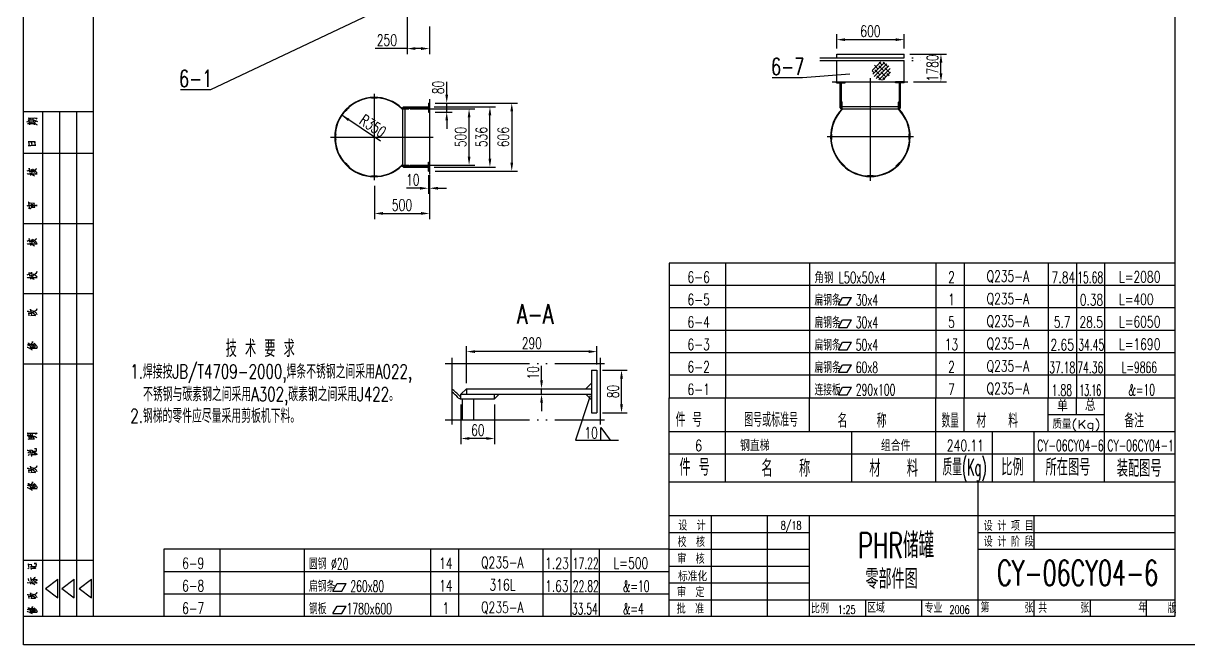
# Model space of a CAD drawing. Extents: x -12754 to 8246, y -3029 to 11821.
# Drawn here: x -12754 to -2379, y -3029 to 2508 of the extents above; entities that cross this region are included whole.
import ezdxf
from ezdxf.enums import TextEntityAlignment as Align

# ---------------------------------------------------------------- set-up
doc = ezdxf.new("R2010")
doc.units = 0
doc.header["$LTSCALE"] = 25
doc.header["$MEASUREMENT"] = 0
for name, pattern in [('DASHDOT-L', [90, 80, -5, 0, -5]), ('DASHDOT-M', [36, 30, -3, 0, -3]), ('DIVIDE-M', [39, 30, -3, 0, -3, 0, -3])]:
    doc.linetypes.add(name, pattern=pattern)
doc.layers.get('0').update_dxf_attribs({"linetype": 'CONTINUOUS'})
for name, color, linetype in [('CDR_DWG1', 4, 'CONTINUOUS'), ('CDR_DWG2', 2, 'CONTINUOUS'), ('CDR_DWG3', 1, 'DASHDOT-M'), ('CDR_DWG4', 3, 'DIVIDE-M'), ('CDR_TEXT', 7, 'CONTINUOUS')]:
    doc.layers.add(name, color=color, linetype=linetype)
doc.styles.add('HZ', font='ROMANS.shx', dxfattribs={"width": 0.7, "height": 100, "bigfont": 'HZ.shx'})

# ---------------------------------------------------------------- blocks, each defined once
blk = doc.blocks.new('TUQA')
at = {"color": 4, "linetype": 'Continuous'}
for p, q in [((-25, 180), (0, 180)), ((-18, 0), (-18, 180)), ((0, 165), (-24.85, 165)), ((0, 140), (-24.85, 140)), ((0, 115), (-24.85, 115)), ((0, 90), (-24.85, 90)), ((0, 20), (-24.85, 20)), ((0, 0), (-25, 0))]:
    blk.add_line(p, q, dxfattribs=at)
at = {"color": 7, "linetype": 'Continuous'}
for p, q in [((-12, 0), (-12, 180)), ((-6, 0), (-6, 180))]:
    blk.add_line(p, q, dxfattribs=at)
at = {"color": 1, "linetype": 'Continuous'}
for p, q in [((-17.08, 10), (-12.71, 13.35)), ((-12.71, 6.65), (-12.71, 13.35)), ((-11.26, 10), (-6.89, 13.35)), ((-6.89, 6.65), (-6.89, 13.35)), ((-5.11, 10), (-0.75, 13.35)), ((-0.75, 6.65), (-0.75, 13.35)), ((-17.08, 10), (-12.71, 6.65)), ((-11.26, 10), (-6.89, 6.65)), ((-5.11, 10), (-0.75, 6.65))]:
    blk.add_line(p, q, dxfattribs=at)
at = {"color": 7, "linetype": 'Continuous'}
for points in [[(-23.7, 176.39), (-23.53, 176.44), (-23.53, 176.44), (-21.25, 176.36)], [(-23.53, 175.69), (-23.35, 175.74), (-23.35, 175.74), (-21.17, 175.74)], [(-23.3, 176.96), (-22.98, 177.03), (-22.98, 177.03), (-22.33, 177.03), (-22.33, 177.03), (-21.63, 177.01), (-21.63, 177.01), (-21.2, 176.96), (-21.2, 176.96), (-20.73, 176.83), (-20.73, 176.83), (-20.44, 176.69), (-20.44, 176.69), (-20, 176.41)], [(-22.95, 177.03), (-23.09, 177.78), (-23.09, 177.78), (-23.18, 177.7), (-23.18, 177.7), (-22.27, 177.7), (-22.27, 177.7), (-22.22, 177.7), (-22.22, 177.7), (-20.9, 177.73), (-20.9, 177.73), (-20.41, 177.7), (-20.41, 177.7), (-20.12, 177.68), (-20.12, 177.68), (-20.03, 177.65), (-20.03, 177.65), (-20.41, 177.28), (-20.41, 177.28), (-20.15, 177.63)], [(-22.74, 175.3), (-22.92, 176.76)], [(-22.25, 175.77), (-22.33, 176.21)], [(-22.22, 177.06), (-22.3, 177.48)], [(-21.75, 175.79), (-21.84, 176.19)], [(-21.46, 177.01), (-21.46, 177.06), (-21.46, 177.06), (-21.55, 177.45)], [(-21.08, 175.22), (-21.31, 176.76), (-21.31, 176.76), (-21.34, 176.69), (-21.34, 176.69), (-21.25, 176.59)], [(-20.99, 176.19), (-20.64, 176.46), (-20.64, 176.46), (-20.5, 176.46), (-20.5, 176.46), (-20.76, 176.36)], [(-20.9, 175.79), (-20.76, 175.77), (-20.76, 175.77), (-20.47, 175.57), (-20.47, 175.57), (-20.26, 175.4), (-20.26, 175.4), (-20.12, 175.22)], [(-23.27, 167.87), (-22.98, 167.92), (-22.98, 167.92), (-22.33, 167.94), (-22.33, 167.94), (-21.66, 167.97), (-21.66, 167.97), (-21.57, 167.97), (-21.57, 167.97), (-21.11, 167.97), (-21.11, 167.97), (-20.5, 167.97), (-20.5, 167.97), (-20.7, 167.97), (-20.7, 167.97), (-20.88, 168.93), (-20.88, 168.93), (-20.67, 169.13), (-20.67, 169.13), (-20.93, 169.18), (-20.93, 169.18), (-21.28, 169.18), (-21.28, 169.18), (-21.95, 169.21), (-21.95, 169.21), (-22.65, 169.23), (-22.65, 169.23), (-23.24, 169.23), (-23.24, 169.23), (-23.15, 169.26), (-23.15, 169.26), (-22.95, 167.94)], [(-21.9, 167.97), (-22.07, 168.93), (-22.07, 168.93), (-22.1, 168.83), (-22.1, 168.83), (-21.98, 168.61)], [(-23.65, 157.77), (-23.5, 157.87), (-23.5, 157.87), (-23.53, 157.84), (-23.53, 157.84), (-20.09, 157.84), (-20.09, 157.84), (-20.35, 157.82), (-20.35, 157.82), (-20.64, 157.84)], [(-23.59, 158.83), (-23.3, 159.01), (-23.3, 159.01), (-23.18, 159.03), (-23.18, 159.03), (-23.09, 159.01)], [(-22.65, 158.41), (-22.89, 159.8), (-22.89, 159.8), (-22.92, 159.7), (-22.92, 159.7), (-22.83, 159.5)], [(-22.68, 158.91), (-22.51, 158.88), (-22.51, 158.88), (-21.81, 158.46), (-21.81, 158.46), (-21.78, 158.41), (-21.78, 158.41), (-21.98, 159.18)], [(-22.62, 158.21), (-22.45, 157.25)], [(-22.42, 157.87), (-21.95, 157.64), (-21.95, 157.64), (-21.6, 157.47), (-21.6, 157.47), (-21.34, 157.32), (-21.34, 157.32), (-21.08, 157.12)], [(-22.36, 159.33), (-22.22, 159.3), (-22.22, 159.3), (-21.78, 159.01), (-21.78, 159.01), (-21.75, 158.98), (-21.75, 158.98), (-21.46, 158.76), (-21.46, 158.76), (-21.17, 158.51), (-21.17, 158.51), (-20.9, 158.24)], [(-22.22, 157.87), (-21.87, 158.19)], [(-21.78, 159.5), (-21.57, 159.43), (-21.57, 159.43), (-21.11, 159.13), (-21.11, 159.13), (-20.82, 158.83), (-20.82, 158.83), (-20.5, 158.51), (-20.5, 158.51), (-20.26, 158.24), (-20.26, 158.24), (-20.09, 158.02)], [(-20.99, 159.03), (-20.5, 159.53), (-20.5, 159.53), (-20.26, 159.63), (-20.26, 159.63), (-20.55, 159.48)], [(-23.68, 146.41), (-23.38, 146.56), (-23.38, 146.56), (-23.18, 146.61)], [(-23.18, 145.52), (-22.92, 145.52), (-22.92, 145.52), (-22.71, 145.47), (-22.71, 145.47), (-22.51, 145.42), (-22.51, 145.42), (-22.36, 145.37)], [(-22.86, 145.52), (-23.03, 147.75), (-23.03, 147.75), (-23.12, 147.7), (-23.12, 147.7), (-22.65, 147.4)], [(-22.77, 146.51), (-22.71, 146.56), (-22.71, 146.56), (-20.06, 146.54), (-20.06, 146.54), (-20.32, 146.49), (-20.32, 146.49), (-20.64, 146.54)], [(-21.2, 147.11), (-21.05, 147.21), (-21.05, 147.21), (-22.45, 147.36), (-22.45, 147.36), (-22.33, 147.4), (-22.33, 147.4), (-22.13, 145.84)], [(-22.39, 145.74), (-22.13, 145.79), (-22.13, 145.79), (-20.85, 145.89), (-20.85, 145.89), (-21.08, 145.87), (-21.08, 145.87), (-21.2, 147.11), (-21.2, 147.11), (-21.23, 146.96), (-21.23, 146.96), (-21.17, 146.69)], [(-21.66, 146.09), (-21.78, 146.98)], [(-23.65, 132.77), (-23.5, 132.87), (-23.5, 132.87), (-23.53, 132.84), (-23.53, 132.84), (-20.09, 132.84), (-20.09, 132.84), (-20.35, 132.82), (-20.35, 132.82), (-20.64, 132.84)], [(-23.59, 133.83), (-23.3, 134.01), (-23.3, 134.01), (-23.18, 134.03), (-23.18, 134.03), (-23.09, 134.01)], [(-22.65, 133.41), (-22.89, 134.8), (-22.89, 134.8), (-22.92, 134.7), (-22.92, 134.7), (-22.83, 134.5)], [(-22.68, 133.91), (-22.51, 133.88), (-22.51, 133.88), (-21.81, 133.46), (-21.81, 133.46), (-21.78, 133.41), (-21.78, 133.41), (-21.98, 134.18)], [(-22.62, 133.21), (-22.45, 132.25)], [(-22.42, 132.87), (-21.95, 132.64), (-21.95, 132.64), (-21.6, 132.47), (-21.6, 132.47), (-21.34, 132.32), (-21.34, 132.32), (-21.08, 132.12)], [(-22.36, 134.33), (-22.22, 134.3), (-22.22, 134.3), (-21.78, 134.01), (-21.78, 134.01), (-21.75, 133.98), (-21.75, 133.98), (-21.46, 133.76), (-21.46, 133.76), (-21.17, 133.51), (-21.17, 133.51), (-20.9, 133.24)], [(-22.22, 132.87), (-21.87, 133.19)], [(-21.78, 134.5), (-21.57, 134.43), (-21.57, 134.43), (-21.11, 134.13), (-21.11, 134.13), (-20.82, 133.83), (-20.82, 133.83), (-20.5, 133.51), (-20.5, 133.51), (-20.26, 133.24), (-20.26, 133.24), (-20.09, 133.02)], [(-20.99, 134.03), (-20.5, 134.53), (-20.5, 134.53), (-20.26, 134.63), (-20.26, 134.63), (-20.55, 134.48)], [(-23.65, 121.81), (-23.38, 121.96), (-23.38, 121.96), (-23.21, 122.01), (-23.21, 122.01), (-23.03, 122.01)], [(-23.65, 120.79), (-23.47, 120.92), (-23.47, 120.92), (-23.53, 120.87), (-23.53, 120.87), (-20.09, 120.87), (-20.09, 120.87), (-20.29, 120.82), (-20.29, 120.82), (-20.58, 120.87)], [(-22.71, 121.44), (-22.92, 122.7), (-22.92, 122.7), (-22.95, 122.6), (-22.95, 122.6), (-22.89, 122.48)], [(-22.68, 121.21), (-22.48, 120.27)], [(-22.51, 122.23), (-22.19, 122.53), (-22.19, 122.53), (-22.04, 122.6), (-22.04, 122.6), (-21.87, 122.7)], [(-22.51, 121.76), (-22.27, 121.74), (-22.27, 121.74), (-21.87, 121.49), (-21.87, 121.49), (-21.57, 121.31), (-21.57, 121.31), (-21.46, 121.21)], [(-22.48, 120.87), (-22.07, 120.72), (-22.07, 120.72), (-21.72, 120.55), (-21.72, 120.55), (-21.4, 120.37), (-21.4, 120.37), (-21.11, 120.17)], [(-22.33, 120.89), (-21.95, 121.24)], [(-22.07, 122.21), (-21.84, 122.23), (-21.84, 122.23), (-21.43, 122.08), (-21.43, 122.08), (-21.11, 121.93), (-21.11, 121.93), (-20.85, 121.76), (-20.85, 121.76), (-20.64, 121.61), (-20.64, 121.61), (-20.44, 121.46), (-20.44, 121.46), (-20.26, 121.29), (-20.26, 121.29), (-20.09, 121.07)], [(-21.66, 121.54), (-21.6, 121.61), (-21.6, 121.61), (-20.26, 122.48), (-20.26, 122.48), (-20.23, 122.95), (-20.23, 122.95), (-20.32, 122.5), (-20.32, 122.5), (-20.44, 122.38)], [(-23.62, 108.88), (-23.27, 108.83), (-23.27, 108.83), (-22.8, 108.68), (-22.8, 108.68), (-22.3, 108.49), (-22.3, 108.49), (-21.98, 108.34), (-21.98, 108.34), (-21.75, 108.24), (-21.75, 108.24), (-21.55, 108.14)], [(-22.95, 107.25), (-23.09, 108.24), (-23.09, 108.24), (-23.18, 108.14), (-23.18, 108.14), (-22.16, 108.02), (-22.16, 108.02), (-22.16, 108.14), (-22.16, 108.14), (-22.04, 107.4), (-22.04, 107.4), (-22.3, 107.35), (-22.3, 107.35), (-21.98, 107.4), (-21.98, 107.4), (-20.67, 107.37)], [(-22.25, 108.49), (-22.42, 109.6), (-22.42, 109.6), (-22.45, 109.48), (-22.45, 109.48), (-22.39, 109.28)], [(-22.3, 109.11), (-22.13, 109.11), (-22.13, 109.11), (-21.66, 109.01), (-21.66, 109.01), (-21.4, 108.91), (-21.4, 108.91), (-21.17, 108.81), (-21.17, 108.81), (-20.96, 108.68), (-20.96, 108.68), (-20.76, 108.54), (-20.76, 108.54), (-20.55, 108.36), (-20.55, 108.36), (-20.41, 108.16), (-20.41, 108.16), (-20.26, 107.97), (-20.26, 107.97), (-20.2, 107.82), (-20.2, 107.82), (-20.15, 107.67)], [(-21.87, 108.36), (-21.84, 108.44), (-21.84, 108.44), (-20.26, 109.21), (-20.26, 109.21), (-20.23, 109.68), (-20.23, 109.68), (-20.32, 109.23), (-20.32, 109.23), (-20.5, 109.11)], [(-20.55, 107.3), (-21.34, 108.07)], [(-23.68, 96.04), (-23.5, 96.02), (-23.5, 96.02), (-23.03, 95.79), (-23.03, 95.79), (-22.98, 95.79), (-22.98, 95.79), (-22.62, 95.59), (-22.62, 95.59), (-22.33, 95.42), (-22.33, 95.42), (-22.1, 95.25), (-22.1, 95.25), (-21.9, 95.1)], [(-23.62, 96.93), (-23.18, 96.76), (-23.18, 96.76), (-22.83, 96.61), (-22.83, 96.61), (-22.57, 96.44), (-22.57, 96.44), (-22.51, 96.41), (-22.51, 96.41), (-22.3, 96.29)], [(-23.06, 96.71), (-23.03, 96.81), (-23.03, 96.81), (-23.15, 97.55), (-23.15, 97.55), (-23.21, 97.5), (-23.21, 97.5), (-22.8, 97.26), (-22.8, 97.26), (-22.45, 97.03), (-22.45, 97.03), (-22.22, 96.83), (-22.22, 96.83), (-22.01, 96.61), (-22.01, 96.61), (-21.81, 96.39), (-21.81, 96.39), (-21.69, 96.24)], [(-22.77, 96.61), (-22.74, 96.71), (-22.74, 96.71), (-21.69, 97.68), (-21.69, 97.68), (-21.72, 98), (-21.72, 98), (-21.72, 97.68), (-21.72, 97.68), (-21.84, 97.55)], [(-22.68, 95.69), (-20.12, 95.69), (-20.12, 95.69), (-20.35, 95.64), (-20.35, 95.64), (-20.79, 95.69)], [(-22.6, 96.07), (-20.9, 96.07), (-20.9, 96.07), (-21.11, 96.04), (-21.11, 96.04), (-21.25, 96.07)], [(-21.98, 97.03), (-21.9, 97.01), (-21.9, 97.01), (-21.87, 96.98), (-21.87, 96.98), (-21.63, 96.74), (-21.63, 96.74), (-21.43, 96.54), (-21.43, 96.54), (-21.28, 96.36)], [(-21.63, 97.23), (-21.52, 97.18), (-21.52, 97.18), (-21.46, 97.16), (-21.46, 97.16), (-21.17, 96.88), (-21.17, 96.88), (-21.14, 96.83), (-21.14, 96.83), (-20.99, 96.69), (-20.99, 96.69), (-20.85, 96.49), (-20.85, 96.49), (-20.7, 96.29)], [(-21.28, 97.45), (-21.08, 97.38), (-21.08, 97.38), (-20.79, 97.11), (-20.79, 97.11), (-20.55, 96.86), (-20.55, 96.86), (-20.41, 96.61), (-20.41, 96.61), (-20.23, 96.36), (-20.23, 96.36), (-20.12, 96.14), (-20.12, 96.14), (-20.06, 95.97)], [(-23.59, 64.51), (-23.27, 64.59), (-23.27, 64.59), (-22.6, 64.59), (-22.6, 64.59), (-22.04, 64.56), (-22.04, 64.56), (-21.6, 64.49), (-21.6, 64.49), (-21.2, 64.36), (-21.2, 64.36), (-20.76, 64.16), (-20.76, 64.16), (-20.44, 63.97), (-20.44, 63.97), (-20.2, 63.74), (-20.2, 63.74), (-20.15, 63.67)], [(-23.27, 64.61), (-23.3, 64.63), (-23.3, 64.63), (-23.38, 65.55), (-23.38, 65.55), (-23.5, 65.4), (-23.5, 65.4), (-23.3, 65.4), (-23.3, 65.4), (-21.14, 65.38), (-21.14, 65.38), (-20.73, 65.38), (-20.73, 65.38), (-20.44, 65.38), (-20.44, 65.38), (-20.12, 65.33), (-20.12, 65.33), (-20.64, 64.91)], [(-23.27, 63.3), (-22.95, 63.37), (-22.95, 63.37), (-21.02, 63.4), (-21.02, 63.4), (-21.25, 63.35), (-21.25, 63.35), (-21.28, 63.4), (-21.28, 63.4), (-21.37, 63.82), (-21.37, 63.82), (-21.11, 63.97), (-21.11, 63.97), (-21.23, 63.99), (-21.23, 63.99), (-22.19, 64.02), (-22.19, 64.02), (-23.15, 64.02), (-23.15, 64.02), (-23.03, 64.06), (-23.03, 64.06), (-23, 63.97), (-23, 63.97), (-22.95, 63.4)], [(-22.42, 64.61), (-22.42, 64.66), (-22.42, 64.66), (-22.54, 65.21), (-22.54, 65.21), (-22.57, 65.13), (-22.57, 65.13), (-22.54, 65.06)], [(-22.16, 63.42), (-22.25, 63.79), (-22.25, 63.79), (-22.25, 63.77)], [(-21.69, 64.56), (-21.72, 64.61), (-21.72, 64.61), (-21.81, 65.18), (-21.81, 65.18), (-21.84, 65.08), (-21.84, 65.08), (-21.75, 64.98)], [(-23.65, 59.28), (-23.47, 59.3), (-23.47, 59.3), (-22.57, 58.98)], [(-23.44, 58.36), (-23.38, 58.41), (-23.38, 58.41), (-23.03, 58.66), (-23.03, 58.66), (-22.8, 58.68)], [(-22.68, 58.34), (-22.51, 58.39), (-22.51, 58.39), (-21.57, 58.41), (-21.57, 58.41), (-21.75, 58.36), (-21.75, 58.36), (-21.87, 59.33), (-21.87, 59.33), (-21.87, 59.26), (-21.87, 59.26), (-22.68, 59.33), (-22.68, 59.33), (-22.65, 59.38), (-22.65, 59.38), (-22.51, 58.41)], [(-22.04, 57.1), (-22.01, 57.2), (-22.01, 57.2), (-22.16, 57.87), (-22.16, 57.87), (-22.22, 57.77), (-22.22, 57.77), (-20.47, 57.74), (-20.47, 57.74), (-20.47, 57.72), (-20.47, 57.72), (-21.28, 58.29)], [(-21.72, 58.98), (-21.52, 59.01), (-21.52, 59.01), (-20.64, 58.98), (-20.64, 58.98), (-20.41, 59.01), (-20.41, 59.01), (-20.29, 59.08), (-20.29, 59.08), (-20.26, 59.18), (-20.26, 59.18), (-20.26, 59.85), (-20.26, 59.85), (-21.08, 59.8)], [(-21.69, 58.66), (-21.43, 58.64), (-21.43, 58.64), (-21.08, 58.56), (-21.08, 58.56), (-20.7, 58.39), (-20.7, 58.39), (-20.5, 58.24), (-20.5, 58.24), (-20.23, 58.02), (-20.23, 58.02), (-20.06, 57.82)], [(-23.24, 57.45), (-22.95, 57.77), (-22.95, 57.77), (-22.8, 57.84), (-22.8, 57.84), (-22.98, 57.74)], [(-23.62, 52.93), (-23.27, 52.88), (-23.27, 52.88), (-22.8, 52.73), (-22.8, 52.73), (-22.3, 52.54), (-22.3, 52.54), (-21.98, 52.39), (-21.98, 52.39), (-21.75, 52.29), (-21.75, 52.29), (-21.55, 52.19)], [(-22.95, 51.3), (-23.09, 52.29), (-23.09, 52.29), (-23.18, 52.19), (-23.18, 52.19), (-22.16, 52.07), (-22.16, 52.07), (-22.16, 52.19), (-22.16, 52.19), (-22.04, 51.45), (-22.04, 51.45), (-22.3, 51.4), (-22.3, 51.4), (-21.98, 51.45), (-21.98, 51.45), (-20.67, 51.42)], [(-22.25, 52.54), (-22.42, 53.65), (-22.42, 53.65), (-22.45, 53.53), (-22.45, 53.53), (-22.39, 53.33)], [(-22.3, 53.16), (-22.13, 53.16), (-22.13, 53.16), (-21.66, 53.06), (-21.66, 53.06), (-21.4, 52.96), (-21.4, 52.96), (-21.17, 52.86), (-21.17, 52.86), (-20.96, 52.73), (-20.96, 52.73), (-20.76, 52.59), (-20.76, 52.59), (-20.55, 52.41), (-20.55, 52.41), (-20.41, 52.21), (-20.41, 52.21), (-20.26, 52.02), (-20.26, 52.02), (-20.2, 51.87), (-20.2, 51.87), (-20.15, 51.72)], [(-21.87, 52.41), (-21.84, 52.49), (-21.84, 52.49), (-20.26, 53.26), (-20.26, 53.26), (-20.23, 53.73), (-20.23, 53.73), (-20.32, 53.28), (-20.32, 53.28), (-20.5, 53.16)], [(-20.55, 51.35), (-21.34, 52.12)], [(-23.68, 46.04), (-23.5, 46.02), (-23.5, 46.02), (-23.03, 45.79), (-23.03, 45.79), (-22.98, 45.79), (-22.98, 45.79), (-22.62, 45.59), (-22.62, 45.59), (-22.33, 45.42), (-22.33, 45.42), (-22.1, 45.25), (-22.1, 45.25), (-21.9, 45.1)], [(-23.62, 46.93), (-23.18, 46.76), (-23.18, 46.76), (-22.83, 46.61), (-22.83, 46.61), (-22.57, 46.44), (-22.57, 46.44), (-22.51, 46.41), (-22.51, 46.41), (-22.3, 46.29)], [(-23.06, 46.71), (-23.03, 46.81), (-23.03, 46.81), (-23.15, 47.55), (-23.15, 47.55), (-23.21, 47.5), (-23.21, 47.5), (-22.8, 47.26), (-22.8, 47.26), (-22.45, 47.03), (-22.45, 47.03), (-22.22, 46.83), (-22.22, 46.83), (-22.01, 46.61), (-22.01, 46.61), (-21.81, 46.39), (-21.81, 46.39), (-21.69, 46.24)], [(-22.77, 46.61), (-22.74, 46.71), (-22.74, 46.71), (-21.69, 47.68), (-21.69, 47.68), (-21.72, 48), (-21.72, 48), (-21.72, 47.68), (-21.72, 47.68), (-21.84, 47.55)], [(-22.68, 45.69), (-20.12, 45.69), (-20.12, 45.69), (-20.35, 45.64), (-20.35, 45.64), (-20.79, 45.69)], [(-22.6, 46.07), (-20.9, 46.07), (-20.9, 46.07), (-21.11, 46.04), (-21.11, 46.04), (-21.25, 46.07)], [(-21.98, 47.03), (-21.9, 47.01), (-21.9, 47.01), (-21.87, 46.98), (-21.87, 46.98), (-21.63, 46.74), (-21.63, 46.74), (-21.43, 46.54), (-21.43, 46.54), (-21.28, 46.36)], [(-21.63, 47.23), (-21.52, 47.18), (-21.52, 47.18), (-21.46, 47.16), (-21.46, 47.16), (-21.17, 46.88), (-21.17, 46.88), (-21.14, 46.83), (-21.14, 46.83), (-20.99, 46.69), (-20.99, 46.69), (-20.85, 46.49), (-20.85, 46.49), (-20.7, 46.29)], [(-21.28, 47.45), (-21.08, 47.38), (-21.08, 47.38), (-20.79, 47.11), (-20.79, 47.11), (-20.55, 46.86), (-20.55, 46.86), (-20.41, 46.61), (-20.41, 46.61), (-20.23, 46.36), (-20.23, 46.36), (-20.12, 46.14), (-20.12, 46.14), (-20.06, 45.97)], [(-23.38, 17.04), (-23.15, 17.29), (-23.15, 17.29), (-23.03, 17.36), (-23.03, 17.36), (-22.89, 17.36), (-22.89, 17.36), (-23.09, 17.34)], [(-23.03, 17.77), (-23.18, 18.76), (-23.18, 18.76), (-23.27, 18.7), (-23.27, 18.7), (-22.22, 18.57), (-22.22, 18.57), (-22.22, 18.7), (-22.22, 18.7), (-22.13, 17.86)], [(-22.45, 17.81), (-22.01, 17.86), (-22.01, 17.86), (-21.02, 17.86), (-21.02, 17.86), (-20.7, 17.88), (-20.7, 17.88), (-20.55, 17.92), (-20.55, 17.92), (-20.47, 17.99), (-20.47, 17.99), (-20.41, 18.09), (-20.41, 18.09), (-20.38, 18.27), (-20.38, 18.27), (-20.35, 18.46), (-20.35, 18.46), (-20.44, 19), (-20.44, 19), (-21.2, 18.96), (-21.2, 18.96), (-20.44, 18.96)], [(-22.13, 16.8), (-22.27, 17.36), (-22.27, 17.36), (-22.36, 17.27), (-22.36, 17.27), (-20.67, 17.23), (-20.67, 17.23), (-20.5, 17.14), (-20.5, 17.14), (-21.31, 17.66)], [(-23, 12.78), (-23.18, 13.65)], [(-22.39, 11.62), (-22.57, 12.55)], [(-22.13, 12.59), (-22.33, 13.99)], [(-22.13, 13.15), (-21.95, 13.22), (-21.95, 13.22), (-20.5, 13.22), (-20.5, 13.22), (-20.17, 13.19), (-20.17, 13.19), (-20.06, 13.17), (-20.06, 13.17), (-20.52, 12.76), (-20.52, 12.76), (-20.12, 13.17)], [(-22.07, 12.16), (-21.69, 12.48)], [(-21.66, 12.87), (-21.55, 12.85), (-21.55, 12.85), (-20.67, 12.4)], [(-21.55, 13.5), (-20.96, 13.88), (-20.96, 13.88), (-20.73, 13.95), (-20.73, 13.95), (-21.11, 13.8)], [(-23.65, 12.12), (-20.58, 12.09), (-20.58, 12.09), (-20.03, 12.05), (-20.03, 12.05), (-20.32, 12.03), (-20.32, 12.03), (-20.64, 12.07)], [(-22.25, 7.56), (-22.42, 8.53), (-22.42, 8.53), (-22.45, 8.42), (-22.45, 8.42), (-22.39, 8.25)], [(-22.36, 12.12), (-22.01, 12.01), (-22.01, 12.01), (-21.6, 11.83), (-21.6, 11.83), (-21.23, 11.64), (-21.23, 11.64), (-20.93, 11.47)], [(-21.87, 7.45), (-21.84, 7.52), (-21.84, 7.52), (-20.26, 8.19), (-20.26, 8.19), (-20.23, 8.6), (-20.23, 8.6), (-20.32, 8.21), (-20.32, 8.21), (-20.5, 8.1)], [(-23.62, 7.91), (-23.27, 7.86), (-23.27, 7.86), (-22.8, 7.73), (-22.8, 7.73), (-22.3, 7.56), (-22.3, 7.56), (-21.98, 7.43), (-21.98, 7.43), (-21.75, 7.35), (-21.75, 7.35), (-21.55, 7.26)], [(-22.95, 6.48), (-23.09, 7.35), (-23.09, 7.35), (-23.18, 7.26), (-23.18, 7.26), (-22.16, 7.15), (-22.16, 7.15), (-22.16, 7.26), (-22.16, 7.26), (-22.04, 6.61), (-22.04, 6.61), (-22.3, 6.57), (-22.3, 6.57), (-21.98, 6.61), (-21.98, 6.61), (-20.67, 6.59)], [(-22.3, 8.1), (-22.13, 8.1), (-22.13, 8.1), (-21.66, 8.01), (-21.66, 8.01), (-21.4, 7.93), (-21.4, 7.93), (-21.17, 7.84), (-21.17, 7.84), (-20.96, 7.73), (-20.96, 7.73), (-20.76, 7.6), (-20.76, 7.6), (-20.55, 7.45), (-20.55, 7.45), (-20.41, 7.28), (-20.41, 7.28), (-20.26, 7.11), (-20.26, 7.11), (-20.2, 6.98), (-20.2, 6.98), (-20.15, 6.85)], [(-20.55, 6.53), (-21.34, 7.19)], [(-23.68, 1.91), (-23.5, 1.88), (-23.5, 1.88), (-23.03, 1.69), (-23.03, 1.69), (-22.98, 1.69), (-22.98, 1.69), (-22.62, 1.52), (-22.62, 1.52), (-22.33, 1.37), (-22.33, 1.37), (-22.1, 1.22), (-22.1, 1.22), (-21.9, 1.09)], [(-23.62, 2.68), (-23.18, 2.53), (-23.18, 2.53), (-22.83, 2.4), (-22.83, 2.4), (-22.57, 2.25), (-22.57, 2.25), (-22.51, 2.23), (-22.51, 2.23), (-22.3, 2.12)], [(-23.06, 2.49), (-23.03, 2.58), (-23.03, 2.58), (-23.15, 3.22), (-23.15, 3.22), (-23.21, 3.18), (-23.21, 3.18), (-22.8, 2.96), (-22.8, 2.96), (-22.45, 2.77), (-22.45, 2.77), (-22.22, 2.6), (-22.22, 2.6), (-22.01, 2.4), (-22.01, 2.4), (-21.81, 2.21), (-21.81, 2.21), (-21.69, 2.08)], [(-22.77, 2.4), (-22.74, 2.49), (-22.74, 2.49), (-21.69, 3.33), (-21.69, 3.33), (-21.72, 3.61), (-21.72, 3.61), (-21.72, 3.33), (-21.72, 3.33), (-21.84, 3.22)], [(-22.68, 1.6), (-20.12, 1.6), (-20.12, 1.6), (-20.35, 1.56), (-20.35, 1.56), (-20.79, 1.6)], [(-22.6, 1.93), (-20.9, 1.93), (-20.9, 1.93), (-21.11, 1.91), (-21.11, 1.91), (-21.25, 1.93)], [(-21.98, 2.77), (-21.9, 2.75), (-21.9, 2.75), (-21.87, 2.73), (-21.87, 2.73), (-21.63, 2.51), (-21.63, 2.51), (-21.43, 2.34), (-21.43, 2.34), (-21.28, 2.19)], [(-21.63, 2.94), (-21.52, 2.9), (-21.52, 2.9), (-21.46, 2.88), (-21.46, 2.88), (-21.17, 2.64), (-21.17, 2.64), (-21.14, 2.6), (-21.14, 2.6), (-20.99, 2.47), (-20.99, 2.47), (-20.85, 2.29), (-20.85, 2.29), (-20.7, 2.12)], [(-21.28, 3.14), (-21.08, 3.07), (-21.08, 3.07), (-20.79, 2.83), (-20.79, 2.83), (-20.55, 2.62), (-20.55, 2.62), (-20.41, 2.4), (-20.41, 2.4), (-20.23, 2.19), (-20.23, 2.19), (-20.12, 1.99), (-20.12, 1.99), (-20.06, 1.84)]]:
    blk.add_lwpolyline(points, dxfattribs=at)
blk = doc.blocks.new('SML')
at = {"color": 4, "linetype": 'Continuous'}
for p, q in [((0, 0), (0, 18)), ((20, 0), (20, 18)), ((65, 0), (65, 18)), ((95, 0), (95, 18)), ((115, 18), (115, 0)), ((130, 0), (130, 18)), ((155, 0), (155, 18)), ((0, 10), (180, 10))]:
    blk.add_line(p, q, dxfattribs=at)
at = {"color": 7, "linetype": 'Continuous'}
blk.add_line((0, 18), (180, 18), dxfattribs=at)
at = {"color": 7, "linetype": 'Continuous', "style": 'HZ'}
for s, width, p in [('件 号', 0.7, (3.62, 2.26)), ('名   称', 0.7, (32.84, 1.84)), ('材   料', 0.7, (71.25, 1.84)), ('质量(Kg)', 0.5, (97.34, 2.26)), ('比例', 0.7, (118.23, 2.26)), ('所在图号', 0.7, (134, 2.26)), ('装配图号', 0.7, (159.38, 1.84))]:
    blk.add_text(s, height=6, dxfattribs=dict(at, width=width)).set_placement(p)
blk = doc.blocks.new('MLF')
blk.add_line((180, 8), (0, 8))
at = {"color": 4}
for p, q in [((0, 8), (0, 0)), ((20, 8), (20, 0)), ((50, 8), (50, 0)), ((95, 8), (95, 0)), ((105, 8), (105, 0)), ((135, 8), (135, 0)), ((145, 8), (145, 0)), ((155, 8), (155, 0))]:
    blk.add_line(p, q, dxfattribs=at)
blk = doc.blocks.new('MLR')
at = {"color": 4}
for p, q in [((0, 0), (0, 12)), ((0, 12), (180, 12)), ((20, 0), (20, 12)), ((50, 0), (50, 12)), ((95, 0), (95, 12)), ((105, 0), (105, 12)), ((135, 0), (135, 12)), ((145, 6), (145, 12)), ((155, 0), (155, 12))]:
    blk.add_line(p, q, dxfattribs=at)
blk.add_line((135, 6), (155, 6))
at = {"style": 'HZ'}
for s, p in [('单', (138.18, 7.18)), ('总', (148.03, 7.33))]:
    blk.add_text(s, height=4, dxfattribs=at).set_placement(p)
for s, width, p in [('件 号', 0.7, (2.27, 1.69)), ('图号或标准号', 0.492204, (26.68, 1.69)), ('名    称', 0.7, (59.95, 1.35)), ('数量', 0.471468, (97, 1.35)), ('材   料', 0.7, (109.4, 1.35)), ('备注', 0.7, (162.07, 1.35))]:
    blk.add_text(s, height=5, dxfattribs=dict(at, width=width)).set_placement(p)
at = {"style": 'HZ', "width": 1.22708}
blk.add_text('质量(Kg)', height=3, dxfattribs=at).set_placement((136.46, 1.01), (153.64, 1.01), align=Align.FIT)

msp = doc.modelspace()

# ---------------------------------------------------------------- hatches: boundary and pattern name
h = msp.add_hatch()
h.set_pattern_fill('ANSI38', color=256, scale=200, style=0)
h.set_pattern_definition([(45, (-12092.847, -2087.068), (-17.67767, 17.67767), []), (135, (-12092.847, -2087.068), (-53.03301, 17.67767), [62.5, -37.5])])
h.paths.add_polyline_path([(-5033, 2082, 1), (-5197, 2082, 1)])

# ---------------------------------------------------------------- linework, layer by layer
at = {"color": 4}
for p, q in [((-12129, -2779), (-12129, 11571)), ((-2504, 11571), (-2504, -2779)), ((-2504, -2779), (-12129, -2779))]:
    msp.add_line(p, q, dxfattribs=at)
for p, q in [((-9338, 2722), (-9338, 2232)), ((-9138, 2478), (-9138, 2232)), ((-5513, 2283), (-5513, 2412)), ((-4913, 2283), (-4913, 2412)), ((-5438, 2362), (-4988, 2362)), ((-9338, 2282), (-9621, 2282)), ((-9213, 2282), (-9263, 2282)), ((-4863, 2233), (-4535, 2233)), ((-4585, 2061), (-4585, 2158)), ((-8985, 1872), (-8985, 1986)), ((-4829, 1986), (-4535, 1986)), ((-9088, 1797), (-8356, 1797)), ((-9088, 1797), (-8935, 1797)), ((-8985, 1717), (-8985, 1797)), ((-9574, 1457), (-9919, 1688)), ((-9311, 1744), (-8736, 1744)), ((-9098, 1762), (-8550, 1762)), ((-9088, 1717), (-8935, 1717)), ((-8786, 1319), (-8786, 1669)), ((-8600, 1301), (-8600, 1687)), ((-8406, 1722), (-8406, 1266)), ((-8985, 1642), (-8985, 1567)), ((-9311, 1244), (-8736, 1244)), ((-9148, 1154), (-9148, 988)), ((-9138, 1154), (-9138, 988)), ((-9098, 1226), (-8550, 1226)), ((-9088, 1191), (-8356, 1191)), ((-9628, 1059), (-9628, 763)), ((-9223, 1038), (-9343, 1038)), ((-9138, 1038), (-9148, 1038)), ((-9138, 1110), (-9138, 763)), ((-9063, 1038), (-8988, 1038)), ((-9553, 813), (-9213, 813)), ((-5498, -2), (-5461, 65)), ((-5461, 65), (-5381, 65)), ((-5419, -2), (-5381, 65)), ((-5498, -2), (-5419, -2)), ((-5498, -202), (-5461, -135)), ((-5498, -202), (-5419, -202)), ((-5461, -135), (-5381, -135)), ((-5419, -202), (-5381, -135)), ((-8808, -698), (-8808, -368)), ((-7647, -533), (-7647, -368)), ((-5498, -402), (-5461, -335)), ((-5498, -402), (-5419, -402)), ((-5461, -335), (-5381, -335)), ((-5419, -402), (-5381, -335)), ((-7722, -418), (-8733, -418)), ((-8141, -673), (-8141, -545)), ((-7597, -583), (-7379, -583)), ((-5498, -602), (-5461, -535)), ((-5498, -602), (-5419, -602)), ((-5461, -535), (-5381, -535)), ((-5419, -602), (-5381, -535)), ((-7429, -888), (-7429, -658)), ((-8141, -798), (-8141, -748)), ((-7708, -812), (-7838, -1206)), ((-5498, -802), (-5461, -735)), ((-5498, -802), (-5419, -802)), ((-5461, -735), (-5381, -735)), ((-5419, -802), (-5381, -735)), ((-8858, -888), (-8858, -1242)), ((-8558, -888), (-8558, -1242)), ((-8141, -873), (-8141, -948)), ((-7597, -963), (-7379, -963)), ((-7613, -1206), (-7613, -1094)), ((-7613, -1094), (-7529, -1206)), ((-8633, -1192), (-8783, -1192)), ((-7838, -1206), (-7455, -1206)), ((-9998, -2552), (-9961, -2485)), ((-9961, -2485), (-9881, -2485)), ((-9919, -2552), (-9881, -2485)), ((-9998, -2552), (-9919, -2552)), ((-9998, -2752), (-9961, -2685)), ((-9961, -2685), (-9881, -2685)), ((-9919, -2752), (-9881, -2685)), ((-9998, -2752), (-9919, -2752))]:
    msp.add_line(p, q)
at = {"color": 4, "linetype": 'Continuous'}
for p, q in [((-7004, -1579), (-2504, -1579)), ((-7004, -2779), (-7004, -1579)), ((-4254, -2779), (-4254, -1579)), ((-7004, -1879), (-2504, -1879)), ((-6629, -2779), (-6629, -1879)), ((-6129, -2779), (-6129, -1879)), ((-5754, -2779), (-5754, -1879)), ((-3754, -2179), (-3754, -1879)), ((-4254, -2179), (-2504, -2179)), ((-5754, -2629), (-4254, -2629)), ((-5254, -2779), (-5254, -2629)), ((-4754, -2779), (-4754, -2629)), ((-4254, -2629), (-2504, -2629)), ((-3754, -2779), (-3754, -2629)), ((-3254, -2779), (-3254, -2629)), ((-2754, -2779), (-2754, -2629))]:
    msp.add_line(p, q, dxfattribs=at)
at = {"color": 7, "linetype": 'Continuous'}
for p, q in [((-7004, -2029), (-5754, -2029)), ((-4254, -2029), (-2504, -2029)), ((-7004, -2179), (-5754, -2179)), ((-7004, -2329), (-5754, -2329)), ((-7004, -2479), (-5754, -2479)), ((-7004, -2629), (-5754, -2629))]:
    msp.add_line(p, q, dxfattribs=at)
msp.add_lwpolyline([(-12754, -3029), (-12754, 11821), (-2254, 11821), (-2254, -3029)], close=True)
for points in [[(-9249, 2789), (-11087, 1915), (-11356, 1915)], [(-5395, 2053), (-5818, 2022), (-6088, 2022)]]:
    msp.add_lwpolyline(points)
for points in [[(-9263, 2295), (-9263, 2270), (-9338, 2282)], [(-9213, 2295), (-9213, 2270), (-9138, 2282)], [(-5438, 2374), (-5438, 2349), (-5513, 2362)], [(-4988, 2374), (-4988, 2349), (-4913, 2362)], [(-4597, 2158), (-4572, 2158), (-4585, 2233)], [(-4597, 2061), (-4572, 2061), (-4585, 1986)], [(-8997, 1872), (-8972, 1872), (-8985, 1797)], [(-8418, 1722), (-8393, 1722), (-8406, 1797)], [(-9850, 1657), (-9864, 1636), (-9919, 1688)], [(-8997, 1642), (-8972, 1642), (-8985, 1717)], [(-8798, 1669), (-8773, 1669), (-8786, 1744)], [(-8613, 1687), (-8588, 1687), (-8600, 1762)], [(-8798, 1319), (-8773, 1319), (-8786, 1244)], [(-8613, 1301), (-8588, 1301), (-8600, 1226)], [(-8418, 1266), (-8393, 1266), (-8406, 1191)], [(-9223, 1050), (-9223, 1025), (-9148, 1038)], [(-9063, 1050), (-9063, 1025), (-9138, 1038)], [(-9553, 826), (-9553, 801), (-9628, 813)], [(-9213, 826), (-9213, 801), (-9138, 813)], [(-8733, -405), (-8733, -430), (-8808, -418)], [(-7722, -405), (-7722, -430), (-7647, -418)], [(-7441, -658), (-7416, -658), (-7429, -583)], [(-8153, -673), (-8128, -673), (-8141, -748)], [(-8153, -873), (-8128, -873), (-8141, -798)], [(-7441, -888), (-7416, -888), (-7429, -963)], [(-8783, -1179), (-8783, -1204), (-8858, -1192)], [(-8633, -1179), (-8633, -1204), (-8558, -1192)]]:
    msp.add_solid(points)
at = {"layer": 'CDR_DWG1'}
for p, q in [((-5513, 2233), (-4913, 2233)), ((-5513, 2200), (-5513, 2233)), ((-4913, 2200), (-4913, 2233)), ((-5513, 1986), (-5513, 2175)), ((-4913, 1986), (-4913, 2175)), ((-5552, 1986), (-4879, 1986)), ((-5514, 1986), (-5438, 1986)), ((-5514, 1976), (-5514, 1986)), ((-5514, 1976), (-5438, 1976)), ((-5503, 1986), (-5427, 1986)), ((-5481, 1754), (-5481, 1976)), ((-5471, 1744), (-5471, 1976)), ((-5438, 1976), (-5438, 1986)), ((-4988, 1976), (-4988, 1986)), ((-4912, 1986), (-4988, 1986)), ((-4912, 1976), (-4988, 1976)), ((-4955, 1744), (-4955, 1976)), ((-4945, 1754), (-4945, 1976)), ((-4912, 1976), (-4912, 1986)), ((-9653, 1839), (-9653, 1843)), ((-9603, 1839), (-9603, 1843)), ((-9148, 1797), (-9148, 1717)), ((-9148, 1797), (-9138, 1797)), ((-9138, 1797), (-9138, 1717)), ((-5471, 1812), (-5463, 1804)), ((-5463, 1804), (-5471, 1804)), ((-5463, 1744), (-5463, 1804)), ((-5463, 1766), (-4963, 1766)), ((-4955, 1812), (-4963, 1804)), ((-4963, 1744), (-4963, 1804)), ((-4963, 1804), (-4955, 1804)), ((-9890, 1720), (-9893, 1723)), ((-9855, 1756), (-9857, 1758)), ((-9371, 1762), (-9381, 1752)), ((-9381, 1752), (-9148, 1752)), ((-9381, 1744), (-9381, 1752)), ((-9381, 1744), (-9321, 1744)), ((-9378, 1744), (-9378, 1244)), ((-9371, 1762), (-9148, 1762)), ((-9371, 1762), (-9371, 1752)), ((-9358, 1744), (-9358, 1244)), ((-9321, 1744), (-9321, 1752)), ((-9313, 1752), (-9321, 1744)), ((-9148, 1717), (-9138, 1717)), ((-5481, 1754), (-5471, 1744)), ((-5481, 1754), (-5471, 1754)), ((-5463, 1744), (-5471, 1744)), ((-5463, 1746), (-4963, 1746)), ((-4963, 1744), (-4955, 1744)), ((-4945, 1754), (-4955, 1744)), ((-4945, 1754), (-4955, 1754)), ((-9973, 1519), (-9977, 1519)), ((-9973, 1469), (-9977, 1469)), ((-5558, 1521), (-5562, 1521)), ((-5558, 1471), (-5562, 1471)), ((-4868, 1521), (-4864, 1521)), ((-4868, 1471), (-4864, 1471)), ((-9890, 1267), (-9893, 1265)), ((-9148, 1191), (-9148, 1271)), ((-9148, 1271), (-9138, 1271)), ((-9138, 1191), (-9138, 1271)), ((-5475, 1270), (-5478, 1267)), ((-4951, 1270), (-4949, 1267)), ((-9855, 1232), (-9857, 1229)), ((-9653, 1149), (-9653, 1145)), ((-9603, 1149), (-9603, 1145)), ((-9381, 1244), (-9321, 1244)), ((-9381, 1244), (-9381, 1236)), ((-9381, 1236), (-9148, 1236)), ((-9371, 1226), (-9381, 1236)), ((-9371, 1226), (-9371, 1236)), ((-9371, 1226), (-9148, 1226)), ((-9313, 1236), (-9321, 1244)), ((-9321, 1244), (-9321, 1236)), ((-9148, 1191), (-9138, 1191)), ((-5439, 1235), (-5442, 1232)), ((-5238, 1151), (-5238, 1147)), ((-5188, 1151), (-5188, 1147)), ((-4987, 1235), (-4984, 1232)), ((-7697, -583), (-7697, -963)), ((-7697, -583), (-7647, -583)), ((-7647, -583), (-7647, -963)), ((-7747, -748), (-7697, -698)), ((-8808, -748), (-8858, -798)), ((-8858, -798), (-7697, -798)), ((-8858, -838), (-8858, -798)), ((-8808, -748), (-7697, -748)), ((-8808, -748), (-8808, -798)), ((-8518, -798), (-8558, -838)), ((-8558, -838), (-8558, -798)), ((-7747, -798), (-7697, -848)), ((-8858, -838), (-8558, -838)), ((-8847, -838), (-8847, -1027)), ((-8747, -838), (-8747, -1027)), ((-7697, -963), (-7647, -963))]:
    msp.add_line(p, q, dxfattribs=at)
for centre, radius, start, end in [((-9628, 1494), 354, 46.0452, 313.9548), ((-9628, 1494), 350, 46.0452, 313.9548), ((-9628, 1494), 346, 85.8565, 94.1435), ((-9628, 1494), 346, 130.8565, 139.1435), ((-9381, 1751), 7, 226.0452, 270), ((-9381, 1751), 3, 226.0452, 270), ((-5213, 1496), 354, 136.0452, 43.9548), ((-5213, 1496), 350, 136.0452, 43.9548), ((-5470, 1744), 3, 316.0452, 0), ((-5470, 1744), 3, 316.0452, 0), ((-5470, 1744), 7, 316.0452, 0), ((-4956, 1744), 7, 180, 223.9548), ((-4956, 1744), 3, 180, 223.9548), ((-4956, 1744), 3, 180, 223.9548), ((-9628, 1494), 346, 175.8565, 184.1435), ((-5213, 1496), 346, 175.8565, 184.1435), ((-5213, 1496), 346, 355.8565, 4.1435), ((-9628, 1494), 346, 220.8565, 229.1435), ((-5213, 1496), 346, 220.8565, 229.1435), ((-5213, 1496), 346, 310.8565, 319.1435), ((-9628, 1494), 346, 265.8565, 274.1435), ((-9381, 1237), 7, 90, 133.9548), ((-9381, 1237), 3, 90, 133.9548), ((-5213, 1496), 346, 265.8565, 274.1435), ((-10097, -2088), 1770, 46.0452, 49.1247), ((-10097, -2088), 1750, 46.0452, 48.5555), ((-8858, -803), 35, 226.0452, 270), ((-8858, -803), 15, 226.0452, 270)]:
    msp.add_arc(centre, radius, start, end, dxfattribs=at)
at = {"layer": 'CDR_DWG3', "linetype": 'DASHDOT-L'}
for p, q in [((-5213, 1104), (-5213, 2020)), ((-9628, 1109), (-9628, 1879)), ((-10020, 1494), (-9105, 1494)), ((-4828, 1496), (-5598, 1496))]:
    msp.add_line(p, q, dxfattribs=at)
at = {"layer": 'CDR_DWG4', "linetype": 'DIVIDE-M'}
for p, q in [((-5663, 2200), (-4761, 2200)), ((-5663, 2175), (-4761, 2175)), ((-9138, 1833), (-9138, 1160))]:
    msp.add_line(p, q, dxfattribs=at)
at = {"layer": 'CDR_DWG4'}
for p, q in [((-8938, -474), (-8938, -1066)), ((-7619, -474), (-7619, -1066)), ((-8998, -523), (-7580, -523)), ((-8998, -1027), (-7580, -1027))]:
    msp.add_line(p, q, dxfattribs=at)

# ---------------------------------------------------------------- block references
for name, p, xscale, yscale, zscale in [('TUQA', (-12129, -2779), 25, 25, 25), ('MLF', (-7004, 171), 25.00000000000009, 25.00000000000009, 25.00000000000009), ('MLF', (-7004, -29), 25.00000000000009, 25.00000000000009, 25.00000000000009), ('MLF', (-7004, -229), 25.00000000000009, 25.00000000000009, 25.00000000000009), ('MLF', (-7004, -429), 25.00000000000009, 25.00000000000009, 25.00000000000009), ('MLF', (-7004, -629), 25.00000000000009, 25.00000000000009, 25.00000000000009), ('MLF', (-7004, -829), 25.00000000000009, 25.00000000000009, 25.00000000000009), ('MLR', (-7004, -1129), 25.00000000000009, 25.00000000000009, 25.00000000000009), ('SML', (-7004, -1579), 25, 25, 25), ('MLF', (-11504, -2379), 25.00000000000009, 25.00000000000009, 25.00000000000009), ('MLF', (-11504, -2579), 25.00000000000009, 25.00000000000009, 25.00000000000009), ('MLF', (-11504, -2779), 25.00000000000009, 25.00000000000009, 25.00000000000009)]:
    msp.add_blockref(name, p, dxfattribs=dict(xscale=xscale, yscale=yscale, zscale=zscale))

# ---------------------------------------------------------------- texts
at = {"linetype": 'Continuous', "style": 'HZ'}
for s, width, p in [('设  计', 0.7, (-6923, -2011)), ('设 计 项 目', 0.7, (-4204, -2014)), ('校  核', 0.7, (-6929, -2158)), ('设 计 阶 段', 0.7, (-4204, -2155)), ('审  核', 0.7, (-6932, -2308)), ('标准化', 0.9, (-6926, -2464)), ('审  定', 0.7, (-6934, -2605)), ('批  准', 0.7, (-6937, -2752)), ('比例', 0.7, (-5742, -2750)), ('区域', 0.7, (-5243, -2744)), ('专业', 0.7, (-4731, -2745)), ('第', 0.7, (-4233, -2741)), ('张', 0.7, (-3841, -2744)), ('共', 0.7, (-3719, -2746)), ('张', 0.7, (-3345, -2744)), ('年', 0.7, (-2827, -2741)), ('版', 0.7, (-2567, -2747))]:
    msp.add_text(s, height=87.5, dxfattribs=dict(at, width=width)).set_placement(p)
at = {"char_height": 100, "attachment_point": 5, "style": 'HZ'}
for s, insert in [('250', (-9517, 2357)), ('\\A1;600', (-5213, 2437)), ('\\A1;10', (-9287, 1113)), ('500', (-9383, 888)), ('290', (-8227, -343)), ('60', (-8708, -1117)), ('10', (-7698, -1142))]:
    msp.add_mtext(s, dxfattribs=dict(at, insert=insert))
for s, insert, rotation in [('1780', (-4660, 2110), 90), ('\\A1;80', (-9060, 1936), 90), ('\\A1;R350', (-9642, 1593), 326.2377), ('\\A1;500', (-8861, 1494), 90), ('\\A1;536', (-8675, 1494), 90), ('\\A1;606', (-8481, 1494), 90), ('10', (-8216, -607), 90), ('80', (-7504, -773), 90)]:
    msp.add_mtext(s, dxfattribs=dict(at, insert=insert, rotation=rotation))
at = {"layer": 'CDR_DWG1', "style": 'HZ', "width": 0.7}
for s, p in [('6-7', (-6098, 2047)), ('6-1', (-11368, 1940))]:
    msp.add_text(s, height=150, dxfattribs=at).set_placement(p)
at = {"layer": 'CDR_DWG2', "style": 'HZ', "width": 0.7}
for s, p in [('A-A', (-8361, -170)), ('零部件图', (-5257, -2531))]:
    msp.add_text(s, height=175, dxfattribs=at).set_placement(p)
at = {"layer": 'CDR_DWG2', "style": 'HZ'}
for s, height, width, p in [('8/18', 75, 0.7, (-5919, -2004)), ('PHR储罐', 225, 0.646465, (-4984, -2258)), ('CY-06CY04-6', 225, 0.646465, (-3368, -2502)), ('1:25', 75, 0.7, (-5424, -2754)), ('2006', 75, 0.7, (-4419, -2754))]:
    msp.add_text(s, height=height, dxfattribs=dict(at, width=width)).set_placement(p, align=Align.CENTER)
at = {"layer": 'CDR_TEXT', "style": 'HZ', "width": 0.7}
for s, p in [('6-6', (-6742, 196)), ('2', (-4492, 196)), ('6-5', (-6742, -4)), ('1', (-4492, -4)), ('6-4', (-6742, -204)), ('5', (-4492, -204)), ('6-3', (-6742, -404)), ('13', (-4492, -404)), ('6-2', (-6742, -604)), ('2', (-4492, -604)), ('6-1', (-6742, -804)), ('7', (-4492, -804)), ('6', (-6742, -1304)), ('钢直梯', (-6242, -1304)), ('组合件', (-4988, -1304)), ('240.11', (-4367, -1304)), ('6-9', (-11242, -2354)), ('14', (-8992, -2354)), ('6-8', (-11242, -2554)), ('14', (-8992, -2554)), ('6-7', (-11242, -2754)), ('1', (-8992, -2754))]:
    msp.add_text(s, height=100, dxfattribs=at).set_placement(p, align=Align.CENTER)
at = {"layer": 'CDR_TEXT', "style": 'HZ'}
for s, height, width, p in [('角钢 L50x50x4', 100, 0.65, (-5711, 192)), ('Q235-A', 100, 0.7, (-4178, 204)), ('7.84', 100, 0.7, (-3600, 193)), ('15.68', 100, 0.6, (-3372, 193)), ('L=2080', 100, 0.7, (-3000, 198)), ('Q235-A', 100, 0.7, (-4178, 4)), ('扁钢条   30x4', 100, 0.6, (-5711, -8)), ('0.38', 100, 0.7, (-3350, -7)), ('L=400', 100, 0.7, (-3000, -2)), ('扁钢条   30x4', 100, 0.6, (-5711, -208)), ('Q235-A', 100, 0.7, (-4178, -196)), ('L=6050', 100, 0.7, (-3000, -202)), ('5.7', 100, 0.7, (-3580, -204)), ('28.5', 100, 0.7, (-3352, -204)), ('扁钢条   50x4', 100, 0.6, (-5711, -408)), ('Q235-A', 100, 0.7, (-4178, -396)), ('2.65', 100, 0.7, (-3610, -407)), ('34.45', 100, 0.6, (-3362, -407)), ('L=1690', 100, 0.7, (-3000, -402)), ('1.焊接按JB/T4709-2000,焊条不锈钢之间采用A022,', 125, 0.7, (-11802, -658)), ('扁钢条   60x8', 100, 0.6, (-5711, -608)), ('Q235-A', 100, 0.7, (-4178, -596)), ('37.18', 100, 0.6, (-3621, -610)), ('74.36', 100, 0.6, (-3371, -610)), ('L=9866', 100, 0.6, (-2977, -608)), ('不锈钢与碳素钢之间采用A302,碳素钢之间采用J422。', 125, 0.7, (-11688, -860)), ('连接板   290x100', 100, 0.6, (-5711, -808)), ('Q235-A', 100, 0.7, (-4178, -796)), ('1.88', 100, 0.6, (-3598, -812)), ('13.16', 100, 0.5, (-3352, -812)), ('&=10', 100, 0.6, (-2916, -808)), ('2.钢梯的零件应尽量采用剪板机下料。', 125, 0.7, (-11802, -1053)), ('CY-06CY04-6', 100, 0.6, (-3728, -1304)), ('CY-06CY04-1', 100, 0.6, (-3103, -1304)), ('圆钢 %%C20', 100, 0.6, (-10211, -2358)), ('Q235-A', 100, 0.7, (-8678, -2346)), ('1.23', 100, 0.7, (-8108, -2354)), ('17.22', 100, 0.6, (-7863, -2354)), ('L=500', 100, 0.7, (-7500, -2352)), ('扁钢条   260x80', 100, 0.6, (-10211, -2558)), ('316L', 100, 0.7, (-8604, -2546)), ('1.63', 100, 0.7, (-8110, -2557)), ('22.82', 100, 0.6, (-7862, -2557)), ('&=10', 100, 0.6, (-7416, -2558)), ('钢板    1780x600', 100, 0.6, (-10211, -2758)), ('Q235-A', 100, 0.7, (-8678, -2746)), ('33.54', 100, 0.6, (-7871, -2760)), ('&=4', 100, 0.6, (-7416, -2758))]:
    msp.add_text(s, height=height, dxfattribs=dict(at, width=width)).set_placement(p)
at = {"layer": 'CDR_TEXT', "style": 'HZ', "width": 0.7}
msp.add_text('技 术 要 求', height=150, dxfattribs=at).set_placement((-10645, -391), align=Align.MIDDLE_CENTER)

doc.saveas('drawing.dxf')
